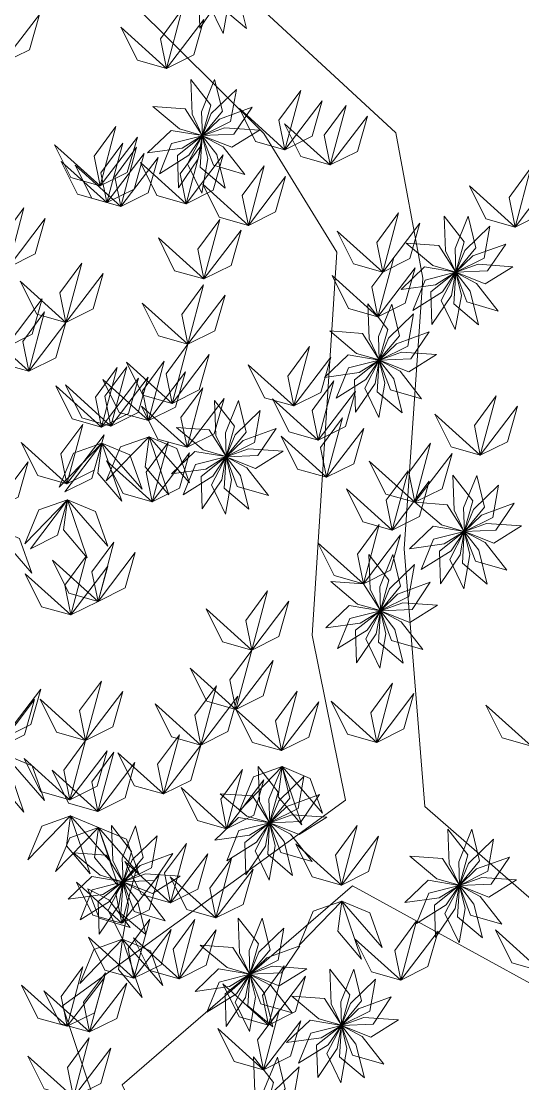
# Model space of a CAD drawing. Header units: inches. Extents: x 4350 to 28384, y -6772 to 993.
# Drawn here: x 8176.4 to 8225.4, y 509.4 to 613.2 of the extents above; entities that cross this region are included whole.
import ezdxf

# ---------------------------------------------------------------- set-up
doc = ezdxf.new("R2010")
doc.units = ezdxf.units.IN
doc.header["$MEASUREMENT"] = 0
doc.layers.add('nascosti', color=1, linetype='Continuous')

msp = doc.modelspace()

# ---------------------------------------------------------------- linework, layer by layer
at = {"layer": 'nascosti', "linetype": 'Continuous', "lineweight": 0}
for points in [[(8237.16, 517.87), (8215.81, 536.49), (8213.78, 561.63), (8215.62, 588.07), (8212.98, 602.25), (8194.22, 619.59)], [(8187.14, 615.05), (8200.09, 602.2), (8207.22, 590.62), (8204.79, 553.21), (8208.07, 537.11), (8180.42, 517.01), (8189.55, 489.97), (8192.2, 472.57), (8178.09, 453.81), (8162.63, 448.6), (8142.65, 447.23), (8127.88, 430.41), (8125.98, 423.31), (8131.11, 430.42), (8143.3, 445.3), (8163.28, 446.67), (8180.03, 451.24), (8194.14, 470), (8198.6, 485.49), (8194.06, 492.56), (8186.26, 509.3), (8208.75, 528.73), (8239.12, 512.08)]]:
    msp.add_lwpolyline(points, dxfattribs=at)
at = {"layer": 'nascosti', "lineweight": 0}
for points in [[(8193.82, 612.47), (8195.73, 615.29), (8196.14, 617.56), (8193.72, 615.65), (8193.82, 612.47)], [(8196.1, 611.96), (8196.69, 615.32), (8196.14, 617.56), (8194.71, 614.83), (8196.1, 611.96)], [(8198.38, 612.43), (8197.56, 615.74), (8196.14, 617.56), (8195.95, 614.48), (8198.38, 612.43)], [(8190.58, 608.54), (8190, 611.45), (8192.12, 614.34), (8190.58, 608.54)], [(8174.54, 609.05), (8177.19, 610.37), (8178.17, 613.82), (8174.54, 609.05)], [(8190.58, 608.54), (8193.24, 609.86), (8194.21, 613.32), (8190.58, 608.54)], [(8190.58, 608.54), (8187.73, 609.35), (8186.13, 612.56), (8190.58, 608.54)], [(8192.95, 607.48), (8193.07, 604.07), (8194.07, 601.99), (8194.9, 604.97), (8192.95, 607.48)], [(8195.28, 607.46), (8194, 604.3), (8194.08, 601.99), (8196.04, 604.37), (8195.28, 607.46)], [(8197.4, 606.49), (8194.95, 604.13), (8194.08, 601.99), (8196.84, 603.36), (8197.4, 606.49)], [(8202.14, 600.61), (8201.55, 603.51), (8203.68, 606.4), (8202.14, 600.61)], [(8202.14, 600.61), (8204.79, 601.93), (8205.77, 605.38), (8202.14, 600.61)], [(8206.56, 599.13), (8205.98, 602.03), (8208.11, 604.92), (8206.56, 599.13)], [(8189.24, 604.83), (8191.85, 602.64), (8194.07, 601.99), (8192.41, 604.6), (8189.24, 604.83)], [(8198.95, 604.75), (8195.75, 603.58), (8194.08, 601.99), (8197.16, 602.12), (8198.95, 604.75)], [(8202.14, 600.61), (8199.28, 601.42), (8197.69, 604.63), (8202.14, 600.61)], [(8206.56, 599.13), (8209.22, 600.45), (8210.2, 603.9), (8206.56, 599.13)], [(8184.1, 597.07), (8183.51, 599.98), (8185.64, 602.87), (8184.1, 597.07)], [(8206.56, 599.13), (8203.71, 599.94), (8202.11, 603.15), (8206.56, 599.13)], [(8184.1, 597.07), (8186.75, 598.39), (8187.73, 601.85), (8184.1, 597.07)], [(8188.73, 600.3), (8192.1, 600.77), (8194.06, 601.99), (8191.02, 602.5), (8188.73, 600.3)], [(8189.88, 598.27), (8192.77, 600.08), (8194.06, 601.98), (8191.08, 601.22), (8189.88, 598.27)], [(8191.75, 596.88), (8193.66, 599.71), (8194.06, 601.98), (8191.65, 600.06), (8191.75, 596.88)], [(8194.03, 596.38), (8194.62, 599.74), (8194.07, 601.98), (8192.64, 599.24), (8194.03, 596.38)], [(8196.31, 596.85), (8195.48, 600.15), (8194.07, 601.98), (8193.88, 598.9), (8196.31, 596.85)], [(8198.21, 598.2), (8196.11, 600.89), (8194.07, 601.98), (8195.15, 599.09), (8198.21, 598.2)], [(8199.65, 602.53), (8196.25, 602.76), (8194.08, 601.98), (8196.95, 600.85), (8199.65, 602.53)], [(8184.1, 597.07), (8181.24, 597.88), (8179.65, 601.09), (8184.1, 597.07)], [(8184.75, 595.45), (8184.17, 598.36), (8186.3, 601.25), (8184.75, 595.45)], [(8186.12, 595.07), (8185.53, 597.97), (8187.66, 600.86), (8186.12, 595.07)], [(8192.49, 595.33), (8191.9, 598.24), (8194.03, 601.13), (8192.49, 595.33)], [(8184.75, 595.45), (8187.41, 596.77), (8188.38, 600.23), (8184.75, 595.45)], [(8186.12, 595.07), (8188.77, 596.39), (8189.75, 599.84), (8186.12, 595.07)], [(8192.49, 595.33), (8195.14, 596.65), (8196.12, 600.11), (8192.49, 595.33)], [(8184.75, 595.45), (8181.9, 596.26), (8180.3, 599.47), (8184.75, 595.45)], [(8186.12, 595.07), (8183.27, 595.87), (8181.67, 599.09), (8186.12, 595.07)], [(8192.49, 595.33), (8189.63, 596.14), (8188.03, 599.35), (8192.49, 595.33)], [(8198.57, 593.22), (8197.98, 596.13), (8200.11, 599.02), (8198.57, 593.22)], [(8224.62, 593.05), (8224.03, 595.95), (8226.16, 598.84), (8224.62, 593.05)], [(8198.57, 593.22), (8201.22, 594.55), (8202.2, 598), (8198.57, 593.22)], [(8224.62, 593.05), (8227.27, 594.37), (8228.25, 597.82), (8224.62, 593.05)], [(8198.57, 593.22), (8195.72, 594.03), (8194.12, 597.24), (8198.57, 593.22)], [(8224.62, 593.05), (8221.77, 593.86), (8220.17, 597.07), (8224.62, 593.05)], [(8175.11, 589.12), (8174.52, 592.03), (8176.65, 594.92), (8175.11, 589.12)], [(8175.11, 589.12), (8177.76, 590.44), (8178.74, 593.9), (8175.11, 589.12)], [(8194.23, 587.99), (8193.64, 590.89), (8195.77, 593.78), (8194.23, 587.99)], [(8211.69, 588.66), (8211.11, 591.56), (8213.24, 594.45), (8211.69, 588.66)], [(8217.7, 594.13), (8217.82, 590.73), (8218.82, 588.65), (8219.65, 591.62), (8217.7, 594.13)], [(8220.03, 594.11), (8218.76, 590.95), (8218.83, 588.65), (8220.79, 591.02), (8220.03, 594.11)], [(8194.23, 587.99), (8196.88, 589.31), (8197.86, 592.76), (8194.23, 587.99)], [(8211.69, 588.66), (8208.84, 589.46), (8207.24, 592.67), (8211.69, 588.66)], [(8211.69, 588.66), (8214.35, 589.98), (8215.32, 593.43), (8211.69, 588.66)], [(8222.15, 593.15), (8219.7, 590.78), (8218.83, 588.65), (8221.59, 590.02), (8222.15, 593.15)], [(8194.23, 587.99), (8191.37, 588.79), (8189.78, 592.01), (8194.23, 587.99)], [(8213.99, 591.48), (8216.6, 589.29), (8218.82, 588.65), (8217.16, 591.25), (8213.99, 591.48)], [(8223.7, 591.4), (8220.5, 590.24), (8218.83, 588.64), (8221.91, 588.77), (8223.7, 591.4)], [(8180.76, 583.75), (8180.17, 586.65), (8182.3, 589.54), (8180.76, 583.75)], [(8211.21, 584.3), (8210.63, 587.21), (8212.76, 590.1), (8211.21, 584.3)], [(8224.4, 589.18), (8221, 589.42), (8218.83, 588.64), (8221.7, 587.5), (8224.4, 589.18)], [(8180.76, 583.75), (8183.41, 585.07), (8184.39, 588.52), (8180.76, 583.75)], [(8211.21, 584.3), (8208.36, 585.11), (8206.76, 588.32), (8211.21, 584.3)], [(8211.21, 584.3), (8213.87, 585.63), (8214.85, 589.08), (8211.21, 584.3)], [(8213.48, 586.95), (8216.85, 587.43), (8218.81, 588.64), (8215.77, 589.16), (8213.48, 586.95)], [(8214.63, 584.92), (8217.52, 586.73), (8218.81, 588.64), (8215.83, 587.87), (8214.63, 584.92)], [(8216.5, 583.54), (8218.41, 586.37), (8218.81, 588.64), (8216.4, 586.72), (8216.5, 583.54)], [(8218.78, 583.04), (8219.37, 586.39), (8218.82, 588.63), (8217.39, 585.9), (8218.78, 583.04)], [(8221.06, 583.5), (8220.24, 586.81), (8218.82, 588.63), (8218.63, 585.55), (8221.06, 583.5)], [(8222.96, 584.86), (8220.86, 587.54), (8218.83, 588.63), (8219.9, 585.74), (8222.96, 584.86)], [(8180.76, 583.75), (8177.9, 584.55), (8176.3, 587.77), (8180.76, 583.75)], [(8192.66, 581.62), (8192.08, 584.53), (8194.2, 587.42), (8192.66, 581.62)], [(8192.66, 581.62), (8195.31, 582.94), (8196.29, 586.4), (8192.66, 581.62)], [(8174.81, 581.28), (8177.46, 582.6), (8178.44, 586.06), (8174.81, 581.28)], [(8192.66, 581.62), (8189.81, 582.43), (8188.21, 585.64), (8192.66, 581.62)], [(8210.24, 585.56), (8210.36, 582.15), (8211.36, 580.08), (8212.19, 583.05), (8210.24, 585.56)], [(8212.57, 585.54), (8211.29, 582.38), (8211.36, 580.08), (8213.33, 582.45), (8212.57, 585.54)], [(8177.12, 578.97), (8176.54, 581.88), (8178.67, 584.77), (8177.12, 578.97)], [(8214.69, 584.58), (8212.24, 582.21), (8211.37, 580.07), (8214.13, 581.44), (8214.69, 584.58)], [(8177.12, 578.97), (8179.78, 580.29), (8180.76, 583.75), (8177.12, 578.97)], [(8177.12, 578.97), (8174.27, 579.78), (8172.67, 582.99), (8177.12, 578.97)], [(8206.53, 582.91), (8209.14, 580.72), (8211.35, 580.08), (8209.7, 582.68), (8206.53, 582.91)], [(8216.24, 582.83), (8213.03, 581.67), (8211.37, 580.07), (8214.45, 580.2), (8216.24, 582.83)], [(8191.12, 575.83), (8190.53, 578.73), (8192.66, 581.62), (8191.12, 575.83)], [(8203, 575.59), (8202.42, 578.49), (8204.54, 581.38), (8203, 575.59)], [(8188.81, 574.16), (8188.23, 577.06), (8190.36, 579.95), (8188.81, 574.16)], [(8191.12, 575.83), (8193.77, 577.15), (8194.75, 580.6), (8191.12, 575.83)], [(8203, 575.59), (8205.65, 576.91), (8206.63, 580.36), (8203, 575.59)], [(8206.01, 578.38), (8209.39, 578.86), (8211.35, 580.07), (8208.31, 580.59), (8206.01, 578.38)], [(8207.16, 576.35), (8210.05, 578.16), (8211.35, 580.07), (8208.36, 579.3), (8207.16, 576.35)], [(8209.04, 574.97), (8210.94, 577.79), (8211.35, 580.06), (8208.93, 578.15), (8209.04, 574.97)], [(8211.31, 574.46), (8211.91, 577.82), (8211.35, 580.06), (8209.93, 577.33), (8211.31, 574.46)], [(8213.6, 574.93), (8212.77, 578.24), (8211.36, 580.06), (8211.16, 576.98), (8213.6, 574.93)], [(8215.49, 576.28), (8213.4, 578.97), (8211.36, 580.06), (8212.44, 577.17), (8215.49, 576.28)], [(8216.94, 580.61), (8213.54, 580.85), (8211.37, 580.07), (8214.24, 578.93), (8216.94, 580.61)], [(8184.22, 573.53), (8183.63, 576.44), (8185.76, 579.33), (8184.22, 573.53)], [(8185.15, 573.62), (8184.57, 576.53), (8186.7, 579.42), (8185.15, 573.62)], [(8191.12, 575.83), (8188.27, 576.63), (8186.67, 579.85), (8191.12, 575.83)], [(8188.81, 574.16), (8191.47, 575.48), (8192.44, 578.93), (8188.81, 574.16)], [(8203, 575.59), (8200.15, 576.39), (8198.55, 579.6), (8203, 575.59)], [(8184.22, 573.53), (8186.87, 574.85), (8187.85, 578.31), (8184.22, 573.53)], [(8188.81, 574.16), (8185.96, 574.96), (8184.36, 578.18), (8188.81, 574.16)], [(8185.15, 573.62), (8187.81, 574.94), (8188.78, 578.4), (8185.15, 573.62)], [(8205.39, 572.25), (8204.8, 575.16), (8206.93, 578.05), (8205.39, 572.25)], [(8184.22, 573.53), (8181.37, 574.34), (8179.77, 577.55), (8184.22, 573.53)], [(8185.15, 573.62), (8182.3, 574.43), (8180.7, 577.64), (8185.15, 573.62)], [(8192.58, 571.56), (8191.99, 574.46), (8194.12, 577.35), (8192.58, 571.56)], [(8205.39, 572.25), (8208.04, 573.57), (8209.02, 577.02), (8205.39, 572.25)], [(8192.58, 571.56), (8195.23, 572.88), (8196.21, 576.33), (8192.58, 571.56)], [(8195.27, 576.13), (8195.39, 572.72), (8196.39, 570.64), (8197.22, 573.61), (8195.27, 576.13)], [(8197.6, 576.11), (8196.33, 572.95), (8196.4, 570.64), (8198.36, 573.02), (8197.6, 576.11)], [(8205.39, 572.25), (8202.54, 573.06), (8200.94, 576.27), (8205.39, 572.25)], [(8221.22, 570.78), (8220.64, 573.69), (8222.76, 576.58), (8221.22, 570.78)], [(8192.58, 571.56), (8189.72, 572.36), (8188.12, 575.58), (8192.58, 571.56)], [(8199.72, 575.14), (8197.27, 572.77), (8196.4, 570.64), (8199.16, 572.01), (8199.72, 575.14)], [(8221.22, 570.78), (8218.37, 571.59), (8216.77, 574.8), (8221.22, 570.78)], [(8221.22, 570.78), (8223.88, 572.1), (8224.85, 575.56), (8221.22, 570.78)], [(8180.85, 567.99), (8180.27, 570.9), (8182.4, 573.79), (8180.85, 567.99)], [(8180.85, 567.99), (8180.27, 570.9), (8182.4, 573.79), (8180.85, 567.99)], [(8206.21, 568.63), (8205.62, 571.53), (8207.75, 574.42), (8206.21, 568.63)], [(8180.85, 567.99), (8183.51, 569.32), (8184.48, 572.77), (8180.85, 567.99)], [(8180.85, 567.99), (8183.51, 569.32), (8184.48, 572.77), (8180.85, 567.99)], [(8191.56, 573.48), (8194.17, 571.29), (8196.39, 570.64), (8194.73, 573.25), (8191.56, 573.48)], [(8201.27, 573.4), (8198.07, 572.23), (8196.4, 570.63), (8199.48, 570.76), (8201.27, 573.4)], [(8206.21, 568.63), (8208.86, 569.95), (8209.84, 573.4), (8206.21, 568.63)], [(8180.85, 567.99), (8178, 568.8), (8176.4, 572.01), (8180.85, 567.99)], [(8180.85, 567.99), (8178, 568.8), (8176.4, 572.01), (8180.85, 567.99)], [(8184.27, 571.97), (8181.48, 570.97), (8180.1, 567.66), (8184.27, 571.97)], [(8180.64, 567.19), (8183.29, 568.51), (8184.27, 571.97), (8180.64, 567.19)], [(8184.27, 571.97), (8183.88, 569.03), (8186.2, 566.29), (8184.27, 571.97)], [(8184.27, 571.97), (8187.01, 570.83), (8188.21, 567.45), (8184.27, 571.97)], [(8188.87, 572.59), (8186.07, 571.59), (8184.69, 568.28), (8188.87, 572.59)], [(8188.87, 572.59), (8188.48, 569.65), (8190.79, 566.91), (8188.87, 572.59)], [(8189.19, 566.22), (8188.6, 569.13), (8190.73, 572.02), (8189.19, 566.22)], [(8188.87, 572.59), (8191.6, 571.45), (8192.81, 568.07), (8188.87, 572.59)], [(8206.21, 568.63), (8203.36, 569.43), (8201.76, 572.65), (8206.21, 568.63)], [(8214.83, 566.18), (8214.24, 569.08), (8216.37, 571.97), (8214.83, 566.18)], [(8189.19, 566.22), (8191.84, 567.55), (8192.82, 571), (8189.19, 566.22)], [(8191.05, 568.95), (8194.42, 569.42), (8196.38, 570.64), (8193.34, 571.15), (8191.05, 568.95)], [(8192.2, 566.92), (8195.09, 568.72), (8196.38, 570.63), (8193.4, 569.86), (8192.2, 566.92)], [(8194.07, 565.53), (8195.98, 568.36), (8196.38, 570.63), (8193.97, 568.71), (8194.07, 565.53)], [(8196.35, 565.03), (8196.94, 568.39), (8196.39, 570.63), (8194.96, 567.89), (8196.35, 565.03)], [(8198.63, 565.5), (8197.81, 568.8), (8196.39, 570.63), (8196.2, 567.55), (8198.63, 565.5)], [(8200.53, 566.85), (8198.43, 569.54), (8196.39, 570.63), (8197.47, 567.73), (8200.53, 566.85)], [(8201.97, 571.17), (8198.57, 571.41), (8196.4, 570.63), (8199.27, 569.49), (8201.97, 571.17)], [(8214.83, 566.18), (8217.48, 567.5), (8218.46, 570.95), (8214.83, 566.18)], [(8173.43, 565.35), (8176.08, 566.67), (8177.06, 570.13), (8173.43, 565.35)], [(8189.19, 566.22), (8186.33, 567.03), (8184.73, 570.24), (8189.19, 566.22)], [(8214.83, 566.18), (8211.98, 566.98), (8210.38, 570.2), (8214.83, 566.18)], [(8212.61, 563.47), (8212.03, 566.38), (8214.16, 569.27), (8212.61, 563.47)], [(8218.54, 568.83), (8218.66, 565.42), (8219.66, 563.34), (8220.49, 566.31), (8218.54, 568.83)], [(8220.87, 568.81), (8219.59, 565.65), (8219.67, 563.34), (8221.63, 565.72), (8220.87, 568.81)], [(8212.61, 563.47), (8215.27, 564.8), (8216.24, 568.25), (8212.61, 563.47)], [(8222.99, 567.84), (8220.54, 565.47), (8219.67, 563.34), (8222.43, 564.71), (8222.99, 567.84)], [(8212.61, 563.47), (8209.76, 564.28), (8208.16, 567.49), (8212.61, 563.47)], [(8180.91, 566.43), (8178.11, 565.43), (8176.73, 562.12), (8180.91, 566.43)], [(8177.28, 561.65), (8179.93, 562.97), (8180.91, 566.43), (8177.28, 561.65)], [(8180.91, 566.43), (8180.52, 563.49), (8182.83, 560.75), (8180.91, 566.43)], [(8180.91, 566.43), (8183.64, 565.29), (8184.85, 561.91), (8180.91, 566.43)], [(8214.83, 566.18), (8217.44, 563.99), (8219.66, 563.34), (8218, 565.95), (8214.83, 566.18)], [(8224.54, 566.1), (8221.33, 564.93), (8219.67, 563.34), (8222.75, 563.46), (8224.54, 566.1)], [(8173.48, 563.79), (8176.22, 562.65), (8177.42, 559.27), (8173.48, 563.79)], [(8209.81, 558.21), (8209.22, 561.12), (8211.35, 564.01), (8209.81, 558.21)], [(8214.32, 561.65), (8217.69, 562.12), (8219.65, 563.34), (8216.61, 563.85), (8214.32, 561.65)], [(8225.24, 563.88), (8221.84, 564.11), (8219.67, 563.33), (8222.54, 562.2), (8225.24, 563.88)], [(8209.81, 558.21), (8212.46, 559.54), (8213.44, 562.99), (8209.81, 558.21)], [(8215.46, 559.62), (8218.36, 561.43), (8219.65, 563.33), (8216.66, 562.57), (8215.46, 559.62)], [(8217.34, 558.23), (8219.25, 561.06), (8219.65, 563.33), (8217.24, 561.41), (8217.34, 558.23)], [(8219.61, 557.73), (8220.21, 561.09), (8219.66, 563.33), (8218.23, 560.59), (8219.61, 557.73)], [(8221.9, 558.2), (8221.07, 561.5), (8219.66, 563.33), (8219.47, 560.25), (8221.9, 558.2)], [(8223.8, 559.55), (8221.7, 562.24), (8219.66, 563.33), (8220.74, 560.44), (8223.8, 559.55)], [(8183.89, 556.5), (8183.3, 559.4), (8185.43, 562.29), (8183.89, 556.5)], [(8183.89, 556.5), (8186.54, 557.82), (8187.52, 561.27), (8183.89, 556.5)], [(8209.81, 558.21), (8206.95, 559.02), (8205.36, 562.23), (8209.81, 558.21)], [(8183.89, 556.5), (8181.03, 557.3), (8179.43, 560.52), (8183.89, 556.5)], [(8181.23, 555.18), (8180.65, 558.08), (8182.77, 560.97), (8181.23, 555.18)], [(8210.34, 561.09), (8210.46, 557.69), (8211.47, 555.61), (8212.3, 558.58), (8210.34, 561.09)], [(8212.67, 561.08), (8211.4, 557.92), (8211.47, 555.61), (8213.44, 557.99), (8212.67, 561.08)], [(8181.23, 555.18), (8178.38, 555.98), (8176.78, 559.2), (8181.23, 555.18)], [(8181.23, 555.18), (8183.89, 556.5), (8184.86, 559.95), (8181.23, 555.18)], [(8214.8, 560.11), (8212.34, 557.74), (8211.47, 555.61), (8214.24, 556.98), (8214.8, 560.11)], [(8206.63, 558.44), (8209.24, 556.25), (8211.46, 555.61), (8209.81, 558.21), (8206.63, 558.44)], [(8216.34, 558.37), (8213.14, 557.2), (8211.47, 555.6), (8214.56, 555.73), (8216.34, 558.37)], [(8198.9, 551.75), (8198.31, 554.65), (8200.44, 557.54), (8198.9, 551.75)], [(8198.9, 551.75), (8201.55, 553.07), (8202.53, 556.52), (8198.9, 551.75)], [(8206.12, 553.91), (8209.5, 554.39), (8211.46, 555.6), (8208.41, 556.12), (8206.12, 553.91)], [(8217.04, 556.14), (8213.64, 556.38), (8211.47, 555.6), (8214.34, 554.46), (8217.04, 556.14)], [(8198.9, 551.75), (8196.05, 552.55), (8194.45, 555.77), (8198.9, 551.75)], [(8207.27, 551.89), (8210.16, 553.69), (8211.46, 555.6), (8208.47, 554.83), (8207.27, 551.89)], [(8209.14, 550.5), (8211.05, 553.33), (8211.46, 555.6), (8209.04, 553.68), (8209.14, 550.5)], [(8211.42, 550), (8212.01, 553.35), (8211.46, 555.59), (8210.03, 552.86), (8211.42, 550)], [(8213.7, 550.46), (8212.88, 553.77), (8211.46, 555.59), (8211.27, 552.52), (8213.7, 550.46)], [(8215.6, 551.82), (8213.5, 554.5), (8211.47, 555.59), (8212.54, 552.7), (8215.6, 551.82)], [(8197.36, 545.95), (8196.77, 548.86), (8198.9, 551.75), (8197.36, 545.95)], [(8197.36, 545.95), (8194.5, 546.76), (8192.9, 549.97), (8197.36, 545.95)], [(8197.36, 545.95), (8200.01, 547.27), (8200.99, 550.73), (8197.36, 545.95)], [(8174.67, 543.15), (8177.32, 544.47), (8178.3, 547.93), (8174.67, 543.15)], [(8182.68, 542.93), (8182.09, 545.84), (8184.22, 548.73), (8182.68, 542.93)], [(8193.92, 542.47), (8193.33, 545.38), (8195.46, 548.27), (8193.92, 542.47)], [(8211.11, 542.73), (8210.52, 545.64), (8212.65, 548.53), (8211.11, 542.73)], [(8174.06, 542.16), (8176.71, 543.49), (8177.69, 546.94), (8174.06, 542.16)], [(8182.68, 542.93), (8179.83, 543.74), (8178.23, 546.95), (8182.68, 542.93)], [(8182.68, 542.93), (8185.33, 544.25), (8186.31, 547.7), (8182.68, 542.93)], [(8193.92, 542.47), (8196.57, 543.79), (8197.55, 547.24), (8193.92, 542.47)], [(8201.81, 541.93), (8201.22, 544.84), (8203.35, 547.73), (8201.81, 541.93)], [(8211.11, 542.73), (8208.25, 543.54), (8206.65, 546.75), (8211.11, 542.73)], [(8211.11, 542.73), (8213.76, 544.05), (8214.74, 547.5), (8211.11, 542.73)], [(8193.92, 542.47), (8191.07, 543.28), (8189.47, 546.49), (8193.92, 542.47)], [(8201.81, 541.93), (8198.96, 542.74), (8197.36, 545.95), (8201.81, 541.93)], [(8201.81, 541.93), (8204.46, 543.25), (8205.44, 546.71), (8201.81, 541.93)], [(8226.22, 542.36), (8223.36, 543.17), (8221.77, 546.38), (8226.22, 542.36)], [(8181.14, 537.13), (8180.55, 540.04), (8182.68, 542.93), (8181.14, 537.13)], [(8190.29, 537.7), (8189.7, 540.6), (8191.83, 543.49), (8190.29, 537.7)], [(8174.72, 541.59), (8174.33, 538.65), (8176.64, 535.91), (8174.72, 541.59)], [(8174.72, 541.59), (8177.45, 540.45), (8178.66, 537.07), (8174.72, 541.59)], [(8181.14, 537.13), (8183.79, 538.45), (8184.77, 541.91), (8181.14, 537.13)], [(8183.87, 535.99), (8183.29, 538.9), (8185.42, 541.79), (8183.87, 535.99)], [(8190.29, 537.7), (8187.44, 538.5), (8185.84, 541.72), (8190.29, 537.7)], [(8190.29, 537.7), (8192.94, 539.02), (8193.92, 542.47), (8190.29, 537.7)], [(8181.14, 537.13), (8178.28, 537.94), (8176.68, 541.15), (8181.14, 537.13)], [(8183.87, 535.99), (8186.53, 537.31), (8187.5, 540.77), (8183.87, 535.99)], [(8183.87, 535.99), (8181.02, 536.8), (8179.42, 540.01), (8183.87, 535.99)], [(8196.45, 534.31), (8195.87, 537.21), (8198, 540.1), (8196.45, 534.31)], [(8201.86, 540.37), (8199.07, 539.37), (8197.69, 536.06), (8201.86, 540.37)], [(8199.53, 540.38), (8199.65, 536.98), (8200.65, 534.9), (8201.48, 537.87), (8199.53, 540.38)], [(8201.86, 540.37), (8200.58, 537.21), (8200.66, 534.9), (8202.62, 537.28), (8201.86, 540.37)], [(8201.86, 540.37), (8201.47, 537.43), (8203.79, 534.69), (8201.86, 540.37)], [(8201.86, 540.37), (8204.6, 539.22), (8205.8, 535.84), (8201.86, 540.37)], [(8196.45, 534.31), (8199.11, 535.63), (8200.08, 539.08), (8196.45, 534.31)], [(8203.98, 539.4), (8201.53, 537.03), (8200.66, 534.9), (8203.42, 536.27), (8203.98, 539.4)], [(8196.45, 534.31), (8193.6, 535.11), (8192, 538.33), (8196.45, 534.31)], [(8195.82, 537.73), (8198.43, 535.54), (8200.65, 534.9), (8198.99, 537.51), (8195.82, 537.73)], [(8205.53, 537.66), (8202.32, 536.49), (8200.66, 534.89), (8203.74, 535.02), (8205.53, 537.66)], [(8181.19, 535.57), (8178.4, 534.57), (8177.02, 531.26), (8181.19, 535.57)], [(8181.19, 535.57), (8180.8, 532.63), (8183.11, 529.89), (8181.19, 535.57)], [(8181.19, 535.57), (8183.93, 534.43), (8185.13, 531.05), (8181.19, 535.57)], [(8195.31, 533.2), (8198.68, 533.68), (8200.64, 534.89), (8197.6, 535.41), (8195.31, 533.2)], [(8206.23, 535.43), (8202.83, 535.67), (8200.66, 534.89), (8203.53, 533.75), (8206.23, 535.43)], [(8183.93, 534.43), (8181.13, 533.43), (8179.75, 530.12), (8183.93, 534.43)], [(8183.93, 534.43), (8183.54, 531.49), (8185.85, 528.74), (8183.93, 534.43)], [(8183.93, 534.43), (8186.66, 533.28), (8187.87, 529.9), (8183.93, 534.43)], [(8185.21, 534.61), (8185.33, 531.2), (8186.33, 529.12), (8187.16, 532.1), (8185.21, 534.61)], [(8187.54, 534.59), (8186.26, 531.43), (8186.33, 529.12), (8188.3, 531.5), (8187.54, 534.59)], [(8196.46, 531.18), (8199.35, 532.98), (8200.64, 534.89), (8197.65, 534.12), (8196.46, 531.18)], [(8198.33, 529.79), (8200.24, 532.62), (8200.64, 534.89), (8198.23, 532.97), (8198.33, 529.79)], [(8200.61, 529.29), (8201.2, 532.65), (8200.65, 534.89), (8199.22, 532.15), (8200.61, 529.29)], [(8202.89, 529.75), (8202.06, 533.06), (8200.65, 534.88), (8200.46, 531.81), (8202.89, 529.75)], [(8204.79, 531.11), (8202.69, 533.79), (8200.65, 534.88), (8201.73, 531.99), (8204.79, 531.11)], [(8207.65, 528.81), (8207.07, 531.72), (8209.19, 534.61), (8207.65, 528.81)], [(8189.66, 533.62), (8187.21, 531.26), (8186.33, 529.12), (8189.1, 530.49), (8189.66, 533.62)], [(8207.65, 528.81), (8210.3, 530.13), (8211.28, 533.59), (8207.65, 528.81)], [(8218.06, 534.27), (8218.18, 530.87), (8219.18, 528.79), (8220.01, 531.76), (8218.06, 534.27)], [(8220.39, 534.25), (8219.11, 531.09), (8219.19, 528.79), (8221.15, 531.16), (8220.39, 534.25)], [(8222.51, 533.29), (8220.06, 530.92), (8219.19, 528.78), (8221.95, 530.16), (8222.51, 533.29)], [(8190.97, 527.08), (8190.39, 529.99), (8192.52, 532.88), (8190.97, 527.08)], [(8207.65, 528.81), (8204.8, 529.62), (8203.2, 532.83), (8207.65, 528.81)], [(8181.5, 531.96), (8184.11, 529.77), (8186.32, 529.12), (8184.67, 531.73), (8181.5, 531.96)], [(8191.2, 531.88), (8188, 530.71), (8186.34, 529.12), (8189.42, 529.25), (8191.2, 531.88)], [(8190.97, 527.08), (8193.63, 528.4), (8194.6, 531.85), (8190.97, 527.08)], [(8195.4, 525.6), (8194.82, 528.51), (8196.94, 531.4), (8195.4, 525.6)], [(8214.35, 531.62), (8216.96, 529.43), (8219.18, 528.79), (8217.52, 531.39), (8214.35, 531.62)], [(8224.06, 531.54), (8220.85, 530.38), (8219.19, 528.78), (8222.27, 528.91), (8224.06, 531.54)], [(8186.23, 525.08), (8185.64, 527.98), (8187.77, 530.87), (8186.23, 525.08)], [(8190.97, 527.08), (8188.12, 527.89), (8186.52, 531.1), (8190.97, 527.08)], [(8195.4, 525.6), (8198.05, 526.92), (8199.03, 530.37), (8195.4, 525.6)], [(8180.98, 527.43), (8184.36, 527.9), (8186.32, 529.12), (8183.28, 529.63), (8180.98, 527.43)], [(8182.13, 525.4), (8185.02, 527.21), (8186.32, 529.11), (8183.33, 528.35), (8182.13, 525.4)], [(8184.01, 524.01), (8185.91, 526.84), (8186.32, 529.11), (8183.9, 527.19), (8184.01, 524.01)], [(8186.23, 525.08), (8188.88, 526.4), (8189.86, 529.85), (8186.23, 525.08)], [(8191.91, 529.66), (8188.51, 529.89), (8186.34, 529.11), (8189.2, 527.98), (8191.91, 529.66)], [(8195.4, 525.6), (8192.55, 526.41), (8190.95, 529.62), (8195.4, 525.6)], [(8213.84, 527.09), (8217.21, 527.57), (8219.17, 528.78), (8216.13, 529.3), (8213.84, 527.09)], [(8224.76, 529.32), (8221.36, 529.56), (8219.19, 528.78), (8222.06, 527.64), (8224.76, 529.32)], [(8186.23, 525.08), (8183.38, 525.88), (8181.78, 529.1), (8186.23, 525.08)], [(8187.04, 524.67), (8184.94, 527.36), (8182.91, 528.45), (8183.99, 525.56), (8187.04, 524.67)], [(8186.28, 523.51), (8186.87, 526.87), (8186.32, 529.11), (8184.89, 526.37), (8186.28, 523.51)], [(8188.56, 523.98), (8187.74, 527.28), (8186.33, 529.11), (8186.13, 526.03), (8188.56, 523.98)], [(8190.46, 525.33), (8188.36, 528.02), (8186.33, 529.11), (8187.41, 526.22), (8190.46, 525.33)], [(8214.99, 525.06), (8217.88, 526.87), (8219.17, 528.78), (8216.18, 528.01), (8214.99, 525.06)], [(8216.86, 523.68), (8218.77, 526.51), (8219.17, 528.78), (8216.76, 526.86), (8216.86, 523.68)], [(8219.14, 523.18), (8219.73, 526.53), (8219.18, 528.77), (8217.75, 526.04), (8219.14, 523.18)], [(8221.42, 523.64), (8220.59, 526.95), (8219.18, 528.77), (8218.99, 525.69), (8221.42, 523.64)], [(8223.32, 525), (8221.22, 527.68), (8219.18, 528.77), (8220.26, 525.88), (8223.32, 525)], [(8207.7, 527.24), (8204.91, 526.25), (8203.53, 522.94), (8207.7, 527.24)], [(8207.7, 527.24), (8207.31, 524.31), (8209.63, 521.56), (8207.7, 527.24)], [(8207.7, 527.24), (8210.44, 526.1), (8211.64, 522.72), (8207.7, 527.24)], [(8187.4, 519.7), (8186.82, 522.6), (8188.95, 525.49), (8187.4, 519.7)], [(8191.81, 519.65), (8191.22, 522.55), (8193.35, 525.44), (8191.81, 519.65)], [(8197.59, 525.59), (8197.71, 522.19), (8198.72, 520.11), (8199.55, 523.08), (8197.59, 525.59)], [(8199.92, 525.57), (8198.65, 522.41), (8198.72, 520.11), (8200.69, 522.48), (8199.92, 525.57)], [(8213.46, 519.52), (8212.87, 522.43), (8215, 525.32), (8213.46, 519.52)], [(8187.4, 519.7), (8190.06, 521.02), (8191.04, 524.47), (8187.4, 519.7)], [(8191.81, 519.65), (8194.46, 520.97), (8195.44, 524.42), (8191.81, 519.65)], [(8202.05, 524.61), (8199.59, 522.24), (8198.72, 520.1), (8201.48, 521.48), (8202.05, 524.61)], [(8213.46, 519.52), (8216.11, 520.84), (8217.09, 524.29), (8213.46, 519.52)], [(8227.15, 520.41), (8224.3, 521.22), (8222.7, 524.43), (8227.15, 520.41)], [(8186.28, 523.51), (8183.49, 522.52), (8182.11, 519.2), (8186.28, 523.51)], [(8187.4, 519.7), (8184.55, 520.5), (8182.95, 523.72), (8187.4, 519.7)], [(8186.28, 523.51), (8185.89, 520.57), (8188.21, 517.83), (8186.28, 523.51)], [(8186.28, 523.51), (8189.02, 522.37), (8190.22, 518.99), (8186.28, 523.51)], [(8191.81, 519.65), (8188.96, 520.46), (8187.36, 523.67), (8191.81, 519.65)], [(8193.88, 522.94), (8196.49, 520.75), (8198.71, 520.11), (8197.06, 522.71), (8193.88, 522.94)], [(8213.46, 519.52), (8210.6, 520.33), (8209, 523.54), (8213.46, 519.52)], [(8203.59, 522.86), (8200.39, 521.7), (8198.72, 520.1), (8201.8, 520.23), (8203.59, 522.86)], [(8180.87, 515.02), (8180.29, 517.92), (8182.42, 520.81), (8180.87, 515.02)], [(8204.29, 520.64), (8200.89, 520.88), (8198.72, 520.1), (8201.59, 518.96), (8204.29, 520.64)], [(8200.53, 515.13), (8199.94, 518.03), (8202.07, 520.92), (8200.53, 515.13)], [(8180.87, 515.02), (8183.53, 516.34), (8184.51, 519.79), (8180.87, 515.02)], [(8183.06, 514.46), (8182.48, 517.36), (8184.61, 520.25), (8183.06, 514.46)], [(8193.37, 518.41), (8196.74, 518.89), (8198.7, 520.1), (8195.66, 520.62), (8193.37, 518.41)], [(8194.52, 516.38), (8197.41, 518.19), (8198.71, 520.1), (8195.72, 519.33), (8194.52, 516.38)], [(8196.39, 515), (8198.3, 517.83), (8198.71, 520.1), (8196.29, 518.18), (8196.39, 515)], [(8198.67, 514.5), (8199.26, 517.85), (8198.71, 520.09), (8197.28, 517.36), (8198.67, 514.5)], [(8200.95, 514.96), (8200.13, 518.27), (8198.71, 520.09), (8198.52, 517.01), (8200.95, 514.96)], [(8202.85, 516.32), (8200.75, 519), (8198.72, 520.09), (8199.79, 517.2), (8202.85, 516.32)], [(8200.53, 515.13), (8203.18, 516.45), (8204.16, 519.9), (8200.53, 515.13)], [(8206.54, 520.6), (8206.66, 517.2), (8207.66, 515.12), (8208.49, 518.09), (8206.54, 520.6)], [(8208.87, 520.59), (8207.59, 517.42), (8207.66, 515.12), (8209.63, 517.5), (8208.87, 520.59)], [(8180.87, 515.02), (8178.02, 515.82), (8176.42, 519.04), (8180.87, 515.02)], [(8183.06, 514.46), (8185.72, 515.78), (8186.69, 519.23), (8183.06, 514.46)], [(8200.53, 515.13), (8197.68, 515.93), (8196.08, 519.15), (8200.53, 515.13)], [(8210.99, 519.62), (8208.54, 517.25), (8207.67, 515.12), (8210.43, 516.49), (8210.99, 519.62)], [(8183.06, 514.46), (8180.21, 515.27), (8178.61, 518.48), (8183.06, 514.46)], [(8202.83, 517.95), (8205.44, 515.76), (8207.65, 515.12), (8206, 517.72), (8202.83, 517.95)], [(8212.53, 517.88), (8209.33, 516.71), (8207.67, 515.11), (8210.75, 515.24), (8212.53, 517.88)], [(8200.05, 510.78), (8199.47, 513.68), (8201.59, 516.57), (8200.05, 510.78)], [(8202.31, 513.42), (8205.69, 513.9), (8207.65, 515.11), (8204.61, 515.63), (8202.31, 513.42)], [(8213.24, 515.65), (8209.84, 515.89), (8207.67, 515.11), (8210.53, 513.97), (8213.24, 515.65)], [(8200.05, 510.78), (8197.2, 511.58), (8195.6, 514.8), (8200.05, 510.78)], [(8200.05, 510.78), (8202.7, 512.1), (8203.68, 515.55), (8200.05, 510.78)], [(8203.46, 511.4), (8206.35, 513.2), (8207.65, 515.11), (8204.66, 514.34), (8203.46, 511.4)], [(8205.34, 510.01), (8207.24, 512.84), (8207.65, 515.11), (8205.23, 513.19), (8205.34, 510.01)], [(8207.61, 509.51), (8208.2, 512.86), (8207.65, 515.1), (8206.22, 512.37), (8207.61, 509.51)], [(8209.9, 509.97), (8209.07, 513.28), (8207.66, 515.1), (8207.46, 512.03), (8209.9, 509.97)], [(8211.79, 511.33), (8209.69, 514.01), (8207.66, 515.1), (8208.74, 512.21), (8211.79, 511.33)], [(8181.5, 508.09), (8180.91, 511), (8183.04, 513.89), (8181.5, 508.09)], [(8181.5, 508.09), (8184.15, 509.42), (8185.13, 512.87), (8181.5, 508.09)], [(8181.5, 508.09), (8178.64, 508.9), (8177.04, 512.11), (8181.5, 508.09)], [(8199.07, 512.03), (8199.19, 508.63), (8200.2, 506.55), (8201.03, 509.52), (8199.07, 512.03)], [(8201.41, 512.01), (8200.13, 508.85), (8200.2, 506.55), (8202.17, 508.92), (8201.41, 512.01)], [(8203.53, 511.05), (8201.07, 508.68), (8200.2, 506.54), (8202.97, 507.92), (8203.53, 511.05)]]:
    msp.add_lwpolyline(points, dxfattribs=at)

doc.saveas('drawing.dxf')
